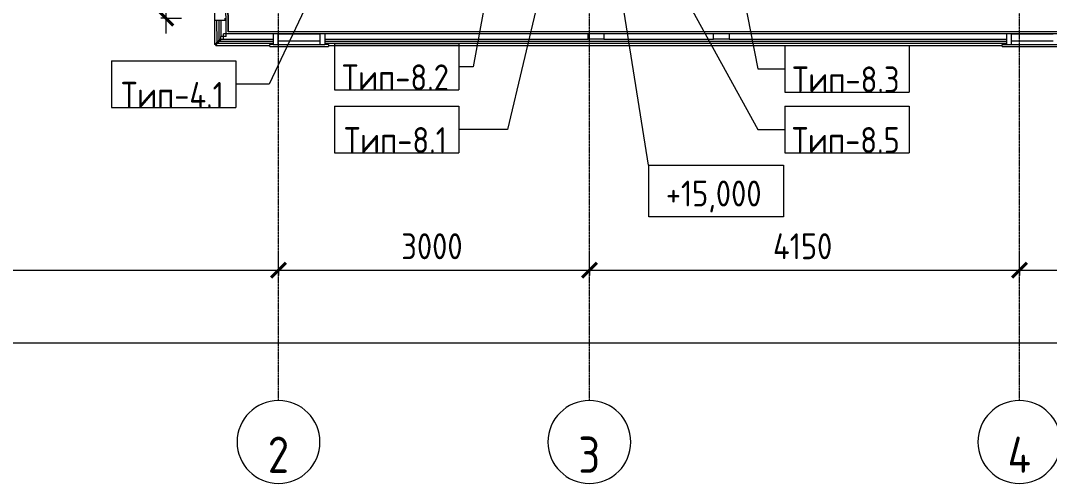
# Model space of a CAD drawing. Header units: millimetres. Extents: x -10051 to 73829, y -4843 to 44223.
# Drawn here: x -2490 to 7440, y -4499 to -29 of the extents above; entities that cross this region are included whole.
import ezdxf

# ---------------------------------------------------------------- set-up
doc = ezdxf.new("R2010")
doc.units = ezdxf.units.MM
doc.linetypes.add('ADSK_Линия сетки', pattern=[25, 20, -2.5, 0, -2.5])
for name, color, linetype, lineweight in [('Аннотация', 7, 'Continuous', 20), ('Марки', 7, 'Continuous', 20), ('Оси', 7, 'Continuous', 9), ('Отметки', 7, 'Continuous', 9), ('Размеры', 7, 'Continuous', 9), ('Размеры-100', 7, 'Continuous', 9), ('Стены наружные', 7, 'Continuous', 18), ('Стены отделка', 7, 'Continuous', 30)]:
    doc.layers.add(name, color=color, linetype=linetype, lineweight=lineweight)
doc.styles.add('GOST Common', font='GOST_Common.ttf', dxfattribs={"width": 0.9, "height": 350})
doc.styles.add('GOST Common_2', font='GOST_Common.ttf', dxfattribs={"width": 0.9, "height": 250})
doc.styles.add('GOST Common_4', font='GOST_Common.ttf', dxfattribs={"width": 0.9, "height": 200})
doc.styles.add('GOST Common_B', font='', dxfattribs={"width": 0.9, "height": 250})
doc.styles.get('GOST Common_B').set_extended_font_data('GOST Common', bold=True)
doc.dimstyles.new('ADSK_Основной_2_5_мм_Оси', dxfattribs={"dimscale": 304.8, "dimtxt": 251.428749, "dimasz": 0.463911, "dimexe": 0.492126, "dimexo": 0.492126, "dimgap": 0.098425, "dimtad": 1, "dimrnd": 0.01, "dimdsep": 46, "dimtxsty": 'GOST Common_2', "dimblk1": 'OBLIQUE', "dimblk2": 'OBLIQUE', "dimsah": 1, "dimcen": 0.09, "dimdle": 0.492126, "dimazin": 2, "dimtfac": 1, "dimtdec": 4, "dimtix": 1, "dimtmove": 0, "dimatfit": 3, "dimfxl": 1, "dimtvp": 1, "dimtolj": 1, "dimtzin": 0, "dimlwd": 20, "dimlwe": 20, "dimarcsym": 2})
doc.dimstyles.new('ADSK_Основной_2_мм', dxfattribs={"dimscale": 304.8, "dimtxt": 201.142999, "dimasz": 0.463911, "dimexe": 0.492126, "dimexo": 0.492126, "dimgap": 0.098425, "dimtad": 1, "dimrnd": 0.01, "dimdsep": 46, "dimtxsty": 'GOST Common_4', "dimblk1": 'OBLIQUE', "dimblk2": 'OBLIQUE', "dimsah": 1, "dimcen": 0.09, "dimdle": 0.492126, "dimazin": 2, "dimtfac": 1, "dimtdec": 4, "dimtix": 1, "dimtmove": 0, "dimatfit": 3, "dimfxl": 1, "dimtvp": 1, "dimtolj": 1, "dimtzin": 0, "dimlwd": 20, "dimlwe": 20, "dimarcsym": 2})

# ---------------------------------------------------------------- blocks, each defined once
blk = doc.blocks.new('Ось сетки - Круг_Ø8 мм-8258-План потолков 4-го этажа')
at = {"layer": 'Оси', "lineweight": 20}
for start, end in [(360, 180), (180, 360)]:
    blk.add_arc((0, 0), 4, start, end, dxfattribs=at)
blk = doc.blocks.new('DIMBLOCK7-План потолков 4-го этажа')
at = {"layer": 'Размеры-100', "lineweight": 20, "transparency": 16777216}
for p, q in [((-6500.4, -2440.6), (-6500.4, -2290.6)), ((-0.4, -2440.6), (-0.4, -2290.6)), ((-6650.4, -2440.6), (-0.4, -2440.6)), ((-6500.4, -2440.6), (-6500.4, -2490.6)), ((-0.4, -2440.6), (-0.4, -2490.6))]:
    blk.add_line(p, q, dxfattribs=at)
at = {"layer": 'Размеры-100', "lineweight": 40, "transparency": 16777216}
for p, q in [((-6500.4, -2440.6), (-6429.7, -2369.9)), ((-0.4, -2440.6), (70.3, -2369.9)), ((-6500.4, -2440.6), (-6571.1, -2511.3)), ((-0.4, -2440.6), (-71.1, -2511.3))]:
    blk.add_line(p, q, dxfattribs=at)
at = {"layer": 'Размеры-100', "color": 0, "lineweight": 20, "transparency": 16777216, "insert": (-3565.8, -2083.8), "char_height": 250, "width": 756.843, "attachment_point": 1, "line_spacing_factor": 1.022761, "style": 'GOST Common_2'}
blk.add_mtext('6500', dxfattribs=at)
blk = doc.blocks.new('_Oblique')
at = {"color": 0, "linetype": 'ByBlock', "lineweight": -2}
blk.add_line((-0.5, -0.5), (0.5, 0.5), dxfattribs=at)
blk = doc.blocks.new('DIMBLOCK8-План потолков 4-го этажа')
at = {"layer": 'Размеры-100', "lineweight": 20, "transparency": 16777216}
for p, q in [((-0.4, -2440.6), (-0.4, -2290.6)), ((2999.6, -2440.6), (2999.6, -2290.6)), ((-0.4, -2440.6), (2999.6, -2440.6)), ((-0.4, -2440.6), (-0.4, -2490.6)), ((2999.6, -2440.6), (2999.6, -2490.6))]:
    blk.add_line(p, q, dxfattribs=at)
at = {"layer": 'Размеры-100', "lineweight": 40, "transparency": 16777216}
for p, q in [((-0.4, -2440.6), (70.3, -2369.9)), ((2999.6, -2440.6), (3070.3, -2369.9)), ((-0.4, -2440.6), (-71.1, -2511.3)), ((2999.6, -2440.6), (2928.9, -2511.3))]:
    blk.add_line(p, q, dxfattribs=at)
at = {"layer": 'Размеры-100', "color": 0, "lineweight": 20, "transparency": 16777216, "insert": (1184.2, -2083.8), "char_height": 250, "width": 756.843, "attachment_point": 1, "line_spacing_factor": 1.022761, "style": 'GOST Common_2'}
blk.add_mtext('3000', dxfattribs=at)
blk = doc.blocks.new('DIMBLOCK9-План потолков 4-го этажа')
at = {"layer": 'Размеры-100', "lineweight": 20, "transparency": 16777216}
for p, q in [((2999.6, -2440.6), (2999.6, -2290.6)), ((7149.6, -2440.6), (7149.6, -2290.6)), ((2999.6, -2440.6), (7149.6, -2440.6)), ((2999.6, -2440.6), (2999.6, -2490.6)), ((7149.6, -2440.6), (7149.6, -2490.6))]:
    blk.add_line(p, q, dxfattribs=at)
at = {"layer": 'Размеры-100', "lineweight": 40, "transparency": 16777216}
for p, q in [((2999.6, -2440.6), (3070.3, -2369.9)), ((7149.6, -2440.6), (7220.3, -2369.9)), ((2999.6, -2440.6), (2928.9, -2511.3)), ((7149.6, -2440.6), (7078.9, -2511.3))]:
    blk.add_line(p, q, dxfattribs=at)
at = {"layer": 'Размеры-100', "color": 0, "lineweight": 20, "transparency": 16777216, "insert": (4772, -2083.8), "char_height": 250, "width": 726.16, "attachment_point": 1, "line_spacing_factor": 1.022761, "style": 'GOST Common_2'}
blk.add_mtext('4150', dxfattribs=at)
blk = doc.blocks.new('DIMBLOCK10-План потолков 4-го этажа')
at = {"layer": 'Размеры-100', "lineweight": 20, "transparency": 16777216}
for p, q in [((7149.6, -2440.6), (7149.6, -2290.6)), ((10149.6, -2440.6), (10149.6, -2290.6)), ((7149.6, -2440.6), (10149.6, -2440.6)), ((7149.6, -2440.6), (7149.6, -2490.6)), ((10149.6, -2440.6), (10149.6, -2490.6))]:
    blk.add_line(p, q, dxfattribs=at)
at = {"layer": 'Размеры-100', "lineweight": 40, "transparency": 16777216}
for p, q in [((7149.6, -2440.6), (7220.3, -2369.9)), ((10149.6, -2440.6), (10220.3, -2369.9)), ((7149.6, -2440.6), (7078.9, -2511.3)), ((10149.6, -2440.6), (10078.9, -2511.3))]:
    blk.add_line(p, q, dxfattribs=at)
at = {"layer": 'Размеры-100', "color": 0, "lineweight": 20, "transparency": 16777216, "insert": (8334.2, -2083.8), "char_height": 250, "width": 756.843, "attachment_point": 1, "line_spacing_factor": 1.022761, "style": 'GOST Common_2'}
blk.add_mtext('3000', dxfattribs=at)
blk = doc.blocks.new('DIMBLOCK18-План потолков 4-го этажа')
at = {"layer": 'Размеры-100', "lineweight": 20, "transparency": 16777216}
for p, q in [((-6500.4, -3140.6), (-6500.4, -2990.6)), ((55349.6, -3140.6), (55349.6, -2990.6)), ((-6650.4, -3140.6), (55499.6, -3140.6)), ((-6500.4, -3140.6), (-6500.4, -3190.6)), ((55349.6, -3140.6), (55349.6, -3190.6))]:
    blk.add_line(p, q, dxfattribs=at)
at = {"layer": 'Размеры-100', "lineweight": 40, "transparency": 16777216}
for p, q in [((-6500.4, -3140.6), (-6429.7, -3069.9)), ((55349.6, -3140.6), (55420.3, -3069.9)), ((-6500.4, -3140.6), (-6571.1, -3211.3)), ((55349.6, -3140.6), (55278.9, -3211.3))]:
    blk.add_line(p, q, dxfattribs=at)
at = {"layer": 'Размеры-100', "color": 0, "lineweight": 20, "transparency": 16777216, "insert": (24053.8, -2783.8), "char_height": 250, "width": 889.802, "attachment_point": 1, "line_spacing_factor": 1.022761, "style": 'GOST Common_2'}
blk.add_mtext('61850', dxfattribs=at)
blk = doc.blocks.new('ADSK_Марка_Потолок - ADSK_Марка и Смещение от уровня-155896-План потолков 4-го этажа')
at = {"layer": 'Марки'}
for p, q in [((-6, 4.5), (-6, 0)), ((-6, 4.5), (6, 4.5)), ((6, 4.5), (6, 0)), ((-6, 0), (6, 0))]:
    blk.add_line(p, q, dxfattribs=at)
blk = doc.blocks.new('Высотные отметки - Рамка-12095-План потолков 4-го этажа')
at = {"layer": 'Аннотация'}
for p, q in [((-6.5, 0), (-6.5, 5)), ((-6.5, 5), (6.5, 5)), ((6.5, 5), (6.5, 0)), ((6.5, 0), (-6.5, 0))]:
    blk.add_line(p, q, dxfattribs=at)
blk = doc.blocks.new('DIMBLOCK19-План потолков 4-го этажа')
at = {"layer": 'Размеры-100', "lineweight": 20, "transparency": 16777216}
for p, q in [((-1087.9, 2392.4), (-1087.9, -155)), ((-1087.9, 2242.4), (-1237.9, 2242.4)), ((-1087.9, 2242.4), (11.2, 2242.4)), ((-1087.9, -5), (-1137.9, -5)), ((-1087.9, -5), (-937.9, -5))]:
    blk.add_line(p, q, dxfattribs=at)
at = {"layer": 'Размеры-100', "lineweight": 40, "transparency": 16777216}
for p, q in [((-1087.9, 2242.4), (-1158.6, 2313.1)), ((-1087.9, 2242.4), (-1017.2, 2171.7)), ((-1087.9, -5), (-1158.6, 65.7)), ((-1087.9, -5), (-1017.2, -75.7))]:
    blk.add_line(p, q, dxfattribs=at)
at = {"layer": 'Размеры-100', "color": 0, "lineweight": 20, "transparency": 16777216, "insert": (-1379.2, 701.1), "char_height": 200, "width": 1002.306, "attachment_point": 1, "rotation": 90, "line_spacing_factor": 1.022761, "style": 'GOST Common_4'}
blk.add_mtext('2247,36', dxfattribs=at)

msp = doc.modelspace()

# ---------------------------------------------------------------- linework, layer by layer
at = {"layer": 'Марки'}
for p, q in [((2733.425, 1135.212), (2209.619, -1080.298)), ((4296.05, 1185.482), (4626.439, -494.878)), ((2132.589, 927.231), (1878.389, -474.719)), ((3491.258, 981.737), (4626.439, -1080.298)), ((611.546, 850.643), (-89.429, -643.744)), ((1878.389, -474.719), (1739.735, -474.719)), ((4626.439, -494.878), (4886.911, -494.878)), ((-89.429, -643.744), (-412.956, -643.744)), ((2209.619, -1080.298), (1739.735, -1080.298)), ((4626.439, -1080.298), (4886.911, -1080.298))]:
    msp.add_line(p, q, dxfattribs=at)
at = {"layer": 'Оси', "linetype": 'ADSK_Линия сетки'}
for p, q in [((-0.435, -3698.875), (-0.435, 44222.998)), ((2999.565, -3698.875), (2999.565, 44222.998)), ((7149.565, -3698.875), (7149.565, 21707.143))]:
    msp.add_line(p, q, dxfattribs=at)
at = {"layer": 'Отметки', "lineweight": 20}
for p, q in [((3203.976, 851.784), (3567.174, -1424.845)), ((3567.174, -1424.845), (4222.701, -1424.845))]:
    msp.add_line(p, q, dxfattribs=at)
at = {"layer": 'Стены наружные'}
for p, q in [((-620.677, 542.21), (-616.867, -258.949)), ((-516.962, -30.068), (-616.959, -29.309)), ((-597.959, -29.453), (-596.962, -238.949)), ((-577.958, -29.605), (-577.057, -218.949)), ((-557.957, -29.757), (-557.224, -184.021)), ((-516.962, -30.068), (-516.772, -5.025)), ((-507.224, -183.783), (-557.224, -184.021)), ((-557.058, -218.854), (-557.223, -184.021)), ((-507.343, -158.902), (-532.224, -158.902)), ((-532.224, -208.902), (-532.224, -158.902)), ((-507.224, -183.783), (-507.343, -158.902)), ((-53.032, -158.902), (-53.032, -258.902)), ((-3.032, -258.902), (-3.032, -158.902)), ((446.968, -158.902), (446.968, -258.902)), ((7024.577, -158.902), (7024.577, -258.902)), ((7074.577, -258.902), (7074.577, -158.902)), ((-596.867, -258.854), (-616.867, -258.949)), ((-606.867, -248.902), (-53.032, -248.902)), ((-606.867, -268.902), (-606.867, -248.902)), ((-606.867, -268.902), (-83.032, -268.902)), ((-576.962, -238.854), (-596.962, -238.949)), ((-596.867, -258.854), (-596.962, -238.949)), ((-586.962, -228.902), (-53.032, -228.902)), ((-586.962, -248.902), (-586.962, -228.902)), ((-557.058, -218.854), (-577.057, -218.949)), ((-576.962, -238.854), (-577.057, -218.949)), ((-567.057, -208.902), (-53.032, -208.902)), ((-567.057, -228.902), (-567.057, -208.902)), ((-53.032, -258.902), (-83.032, -258.902)), ((-83.032, -278.902), (-83.032, -258.902)), ((-83.032, -278.902), (481.968, -278.902)), ((-53.032, -258.902), (446.968, -258.902)), ((396.968, -228.902), (396.968, -258.902)), ((446.968, -208.902), (2987.672, -208.902)), ((446.968, -228.902), (7024.577, -228.902)), ((446.968, -248.902), (7024.577, -248.902)), ((481.968, -258.902), (446.968, -258.902)), ((481.968, -258.902), (481.968, -278.902)), ((481.968, -268.902), (6982.34, -268.902)), ((3137.672, -208.902), (4197.672, -208.902)), ((4347.672, -208.902), (7024.577, -208.902)), ((6982.34, -258.902), (7562.34, -258.902)), ((6982.34, -278.902), (6982.34, -258.902)), ((6982.34, -278.902), (7562.34, -278.902))]:
    msp.add_line(p, q, dxfattribs=at)
at = {"layer": 'Стены отделка', "lineweight": 9}
for p, q in [((-507.343, -158.902), (-512.768, 982.024)), ((-492.769, 982.119), (-487.438, -138.902)), ((-487.037, -138.902), (-492.368, 982.121)), ((7848.134, -158.902), (-507.343, -158.902)), ((7828.134, -138.902), (-487.438, -138.902)), ((-2.962, -228.902), (-2.962, -158.902)), ((-2.962, -158.902), (397.038, -158.902)), ((397.038, -158.902), (397.038, -228.902)), ((2987.672, -208.902), (2987.672, -158.902)), ((3137.672, -158.902), (3137.672, -208.902)), ((4197.672, -208.902), (4197.672, -158.902)), ((4347.672, -158.902), (4347.672, -208.902)), ((7074.646, -228.902), (7074.646, -158.902)), ((7074.646, -158.902), (7474.646, -158.902)), ((397.038, -228.902), (-2.962, -228.902)), ((3137.672, -208.902), (2987.672, -208.902)), ((4347.672, -208.902), (4197.672, -208.902)), ((7474.646, -228.902), (7074.646, -228.902))]:
    msp.add_line(p, q, dxfattribs=at)

# ---------------------------------------------------------------- block references
at = {"layer": 'Марки', "xscale": 99.99999999999993, "yscale": 99.99999999999993, "zscale": 99.99999999999993}
for p in [(1139.735, -699.719), (5486.911, -719.878), (-1012.956, -868.744), (1139.735, -1305.298), (5486.911, -1305.298)]:
    msp.add_blockref('ADSK_Марка_Потолок - ADSK_Марка и Смещение от уровня-155896-План потолков 4-го этажа', p, dxfattribs=at)
at = {"layer": 'Оси', "lineweight": 20, "xscale": 99.99999999999993, "yscale": 99.99999999999993, "zscale": 99.99999999999993}
for p in [(-0.435, -4098.875), (2999.565, -4098.875), (7149.565, -4098.875)]:
    msp.add_blockref('Ось сетки - Круг_Ø8 мм-8258-План потолков 4-го этажа', p, dxfattribs=at)
at = {"layer": 'Отметки', "lineweight": 20, "xscale": 99.99999999999993, "yscale": 99.99999999999993, "zscale": 99.99999999999993, "rotation": 180}
msp.add_blockref('Высотные отметки - Рамка-12095-План потолков 4-го этажа', (4222.701, -1424.845), dxfattribs=at)

# ---------------------------------------------------------------- texts
at = {"layer": 'Марки', "lineweight": 9, "char_height": 250, "attachment_point": 5, "line_spacing_factor": 1.022766, "style": 'GOST Common_B'}
for s, insert, width in [('\\pt1143,2286,3429,4572,5715,6858,8001,9144,10287,11430,12573,13716,14859,16002,17145,18288,19431,20574,21717,22860,24003,25146,26289,27432,28575,29718,30861,32004,33147,34290,35433,36576;Тип-8.2', (1129.554, -577.564), 1065.6), ('\\pt1143,2286,3429,4572,5715,6858,8001,9144,10287,11430,12573,13716,14859,16002,17145,18288,19431,20574,21717,22860,24003,25146,26289,27432,28575,29718,30861,32004,33147,34290,35433,36576;Тип-8.3', (5476.73, -597.723), 1065.6), ('\\pt1143,2286,3429,4572,5715,6858,8001,9144,10287,11430,12573,13716,14859,16002,17145,18288,19431,20574,21717,22860,24003,25146,26289,27432,28575,29718,30861,32004,33147,34290,35433,36576;Тип-4.1', (-1023.137, -746.588), 1047.6), ('\\pt1143,2286,3429,4572,5715,6858,8001,9144,10287,11430,12573,13716,14859,16002,17145,18288,19431,20574,21717,22860,24003,25146,26289,27432,28575,29718,30861,32004,33147,34290,35433,36576;Тип-8.1', (1129.104, -1183.142), 1024.2), ('\\pt1143,2286,3429,4572,5715,6858,8001,9144,10287,11430,12573,13716,14859,16002,17145,18288,19431,20574,21717,22860,24003,25146,26289,27432,28575,29718,30861,32004,33147,34290,35433,36576;Тип-8.5', (5476.28, -1183.142), 1089.9)]:
    msp.add_mtext(s, dxfattribs=dict(at, insert=insert, width=width))
at = {"layer": 'Оси', "char_height": 350, "attachment_point": 5, "line_spacing_factor": 1.022766, "style": 'GOST Common'}
for s, insert, width in [('\\pt89.999,180.0015,270.0005,359.9995,449.9985,540.001,630,719.999,810.0015,900.0005,989.9995,1079.9985,1170.001,1260,1349.999,1440.0015,1530.0005,1619.9995,1709.9985,1800.001,1890,1979.999,2070.0015,2160.0005,2249.9995,2339.9985,2430.001,2520,2609.999,2700.0015,2790.0005,2879.9995;2', (-1.265, -4221.779), 232.2), ('\\pt89.999,180.0015,270.0005,359.9995,449.9985,540.001,630,719.999,810.0015,900.0005,989.9995,1079.9985,1170.001,1260,1349.999,1440.0015,1530.0005,1619.9995,1709.9985,1800.001,1890,1979.999,2070.0015,2160.0005,2249.9995,2339.9985,2430.001,2520,2609.999,2700.0015,2790.0005,2879.9995;3', (2998.735, -4221.779), 225.9), ('\\pt89.999,180.0015,270.0005,359.9995,449.9985,540.001,630,719.999,810.0015,900.0005,989.9995,1079.9985,1170.001,1260,1349.999,1440.0015,1530.0005,1619.9995,1709.9985,1800.001,1890,1979.999,2070.0015,2160.0005,2249.9995,2339.9985,2430.001,2520,2609.999,2700.0015,2790.0005,2879.9995;4', (7149.185, -4221.779), 261.9)]:
    msp.add_mtext(s, dxfattribs=dict(at, insert=insert, width=width))
at = {"layer": 'Отметки', "lineweight": 20, "insert": (3737.455, -1574.288), "char_height": 250, "width": 1164.59094, "attachment_point": 1, "line_spacing_factor": 1.022761, "style": 'GOST Common_2'}
msp.add_mtext('+15,000', dxfattribs=at)

# ---------------------------------------------------------------- dimensions: what is measured, and where the dimension line sits
at = {"layer": 'Размеры', "lineweight": 20}
dim = msp.add_linear_dim(base=(-1087.88, -5), p1=(161.246, 2242.358), p2=(-987.895, -5), angle=90, dimstyle='ADSK_Основной_2_мм', override={"dimpost": '<>', "dimfxl": 2524.1121}, dxfattribs=at)
dim.commit()
dim.dimension.update_dxf_attribs({"geometry": 'DIMBLOCK19-План потолков 4-го этажа', "text_midpoint": (-1217.88, 1118.679)})
for base, p1, p2, override, picture, middle in [((-0.435, -2440.552), (-6500.435, -2340.567), (-0.435, -2340.567), {"dimpost": '<>', "dimfxl": 6500}, 'DIMBLOCK7-План потолков 4-го этажа', (-3250.435, -2285.552)), ((2999.565, -2440.552), (-0.435, -2340.567), (2999.565, -2340.567), {"dimpost": '<>', "dimfxl": 3000}, 'DIMBLOCK8-План потолков 4-го этажа', (1499.565, -2285.552)), ((7149.565, -2440.552), (2999.565, -2340.567), (7149.565, -2340.567), {"dimpost": '<>', "dimfxl": 4150}, 'DIMBLOCK9-План потолков 4-го этажа', (5074.565, -2285.552)), ((10149.565, -2440.552), (7149.565, -2340.567), (10149.565, -2340.567), {"dimpost": '<>', "dimfxl": 3000}, 'DIMBLOCK10-План потолков 4-го этажа', (8649.565, -2285.552)), ((55349.565, -3140.552), (-6500.435, -3040.567), (55349.565, -3040.567), {"dimpost": '<>', "dimfxl": 61850}, 'DIMBLOCK18-План потолков 4-го этажа', (24424.565, -2985.552))]:
    dim = msp.add_linear_dim(base=base, p1=p1, p2=p2, dimstyle='ADSK_Основной_2_5_мм_Оси', override=override, dxfattribs=at)
    dim.commit()
    dim.dimension.update_dxf_attribs({"geometry": picture, "text_midpoint": middle})

doc.saveas('drawing.dxf')
